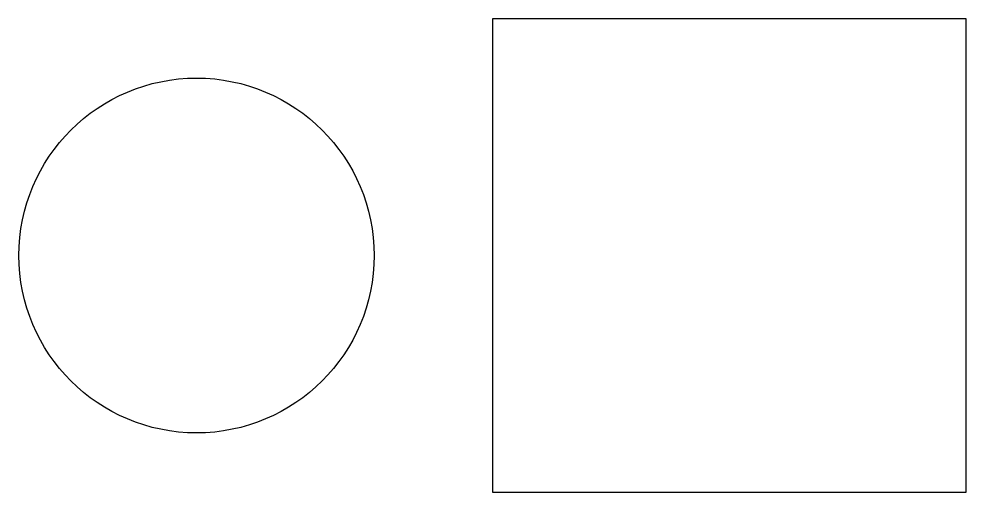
# Model space of a CAD drawing. Header units: millimetres. Extents: x -80 to 80, y -40 to 40.
import ezdxf

# ---------------------------------------------------------------- set-up
doc = ezdxf.new("R2010")
doc.units = ezdxf.units.MM
doc.layers.get('0').update_dxf_attribs({"linetype": 'CONTINUOUS'})

msp = doc.modelspace()

# ---------------------------------------------------------------- linework, layer by layer
msp.add_lwpolyline([(0, -40), (80, -40), (80, 40), (0, 40)], close=True)
msp.add_circle((-50, 0), 30)

doc.saveas('drawing.dxf')
